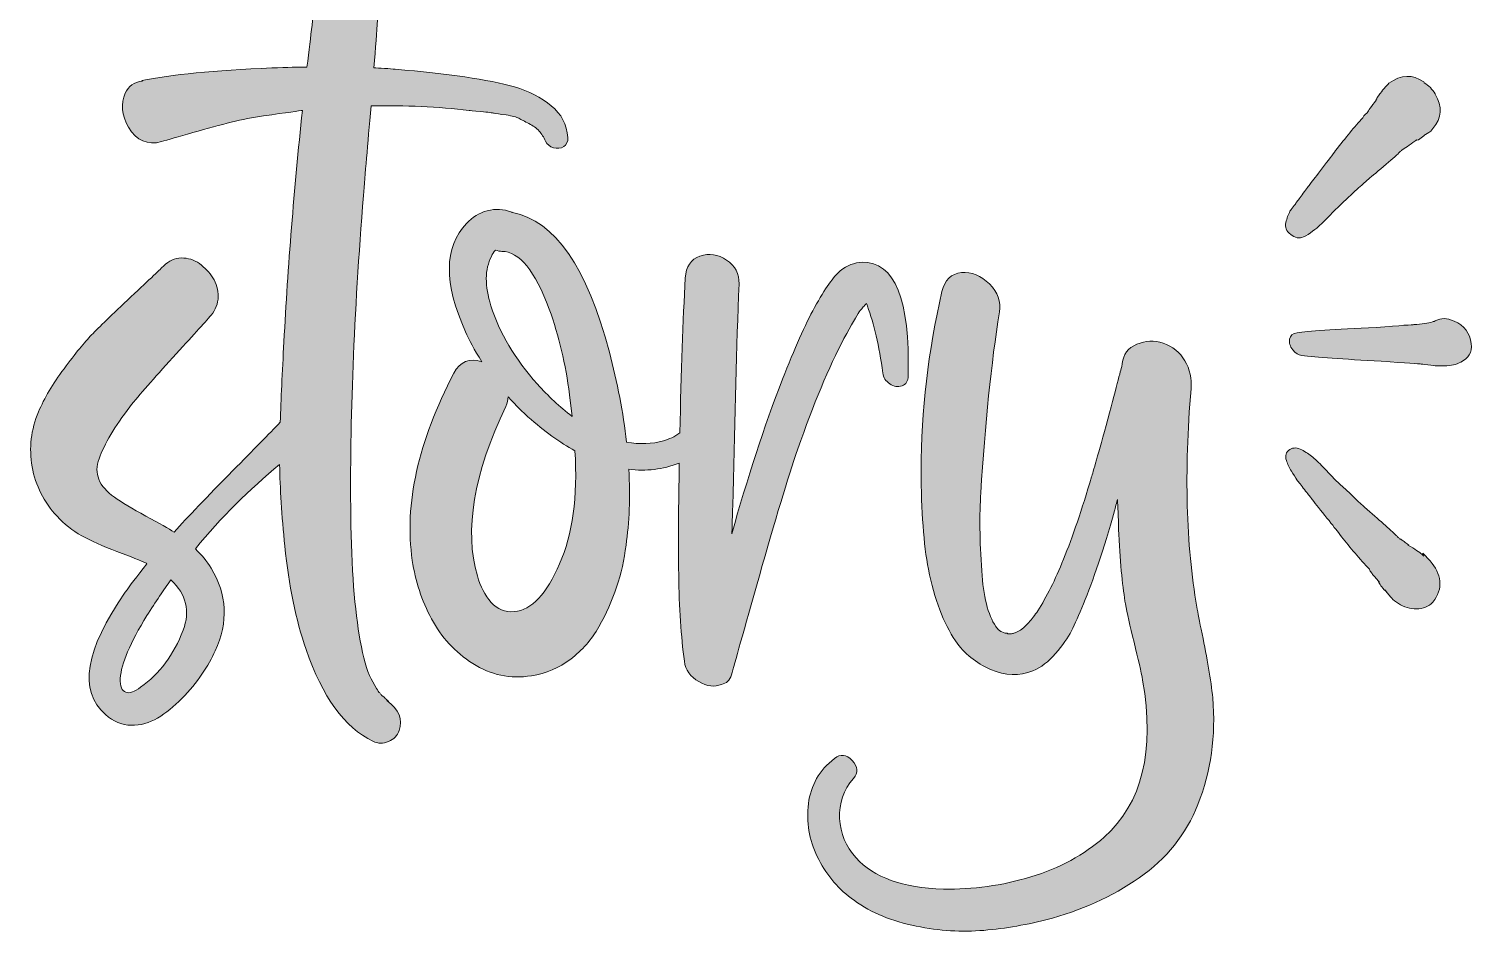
# Model space of a CAD drawing. Header units: inches. Extents: x 64 to 1016, y -974 to -102.
# Drawn here: x 514 to 1016, y -974 to -660 of the extents above; entities that cross this region are included whole.
import ezdxf

# ---------------------------------------------------------------- set-up
doc = ezdxf.new("R2010")
doc.units = ezdxf.units.IN
doc.header["$MEASUREMENT"] = 0
doc.layers.add('Layer 1', color=7, linetype='Continuous')

# ---------------------------------------------------------------- blocks, each defined once
blk = doc.blocks.new('block 2')
at = {"layer": 'Layer 1', "true_color": 0x035293}
h = blk.add_hatch(color=154, dxfattribs=at)
h.dxf.hatch_style = 2
edge = h.paths.add_edge_path()
edge.add_spline(control_points=[(638.47, -893.81), (638.78, -894.02), (638.96, -894.13), (639.02, -894.13), (639.07, -894.13), (638.78, -893.86), (638.15, -893.34), (637.94, -893.13), (637.78, -892.97), (637.68, -892.87), (637.57, -892.76), (637.36, -892.58), (637.05, -892.32), (636.74, -892.06), (636.47, -891.79), (636.27, -891.53), (636.05, -891.27), (635.85, -891.03), (635.64, -890.83), (635.43, -890.61), (635.32, -890.46), (635.32, -890.35), (635.32, -890.25), (635.17, -889.99), (634.85, -889.57), (634.85, -889.57), (632.97, -886.27), (632.97, -886.27), (631.39, -883.23), (630.13, -878.83), (629.19, -873.06), (627.2, -862.38), (626.1, -847.86), (625.89, -829.53), (625.47, -796.83), (626.94, -759.68), (630.29, -718.08), (630.82, -711.17), (631.71, -700.79), (632.97, -686.96), (644.8, -686.75), (656.17, -687.28), (667.07, -688.53), (667.18, -688.53), (668.51, -688.67), (671.08, -688.93), (673.65, -689.19), (675.22, -689.37), (675.8, -689.48), (676.37, -689.58), (677.74, -689.79), (679.88, -690.11), (682.03, -690.42), (683.52, -690.81), (684.36, -691.28), (685.2, -691.76), (686.35, -692.36), (687.82, -693.09), (689.29, -693.83), (690.46, -694.69), (691.36, -695.69), (692.25, -696.68), (693.01, -697.86), (693.64, -699.22), (694.16, -700.38), (695.08, -701.14), (696.39, -701.5), (697.7, -701.87), (698.88, -701.74), (699.92, -701.11), (700.97, -700.48), (701.44, -699.43), (701.34, -697.96), (701.03, -693.46), (699.11, -689.77), (695.6, -686.88), (692.09, -684), (687.82, -681.83), (682.79, -680.36), (673.57, -677.74), (659.74, -675.7), (641.3, -674.23), (640.46, -674.13), (639.23, -674.02), (637.6, -673.92), (635.98, -673.81), (634.75, -673.76), (633.91, -673.76), (634.54, -666.63), (634.95, -661.08), (635.17, -657.1), (635.37, -653.95), (634.69, -651.05), (633.12, -648.37), (631.55, -645.7), (629.29, -643.84), (626.36, -642.79), (623.64, -641.85), (620.94, -641.96), (618.27, -643.11), (615.6, -644.26), (614.05, -646.31), (613.63, -649.24), (613, -653.95), (612.01, -662.02), (610.65, -673.45), (607.92, -673.45), (603.84, -673.55), (598.38, -673.76), (578.37, -674.6), (563.33, -676.06), (553.27, -678.16), (553.27, -678.16), (553.43, -678.32), (553.43, -678.32), (550.5, -678.63), (548.51, -680.05), (547.46, -682.56), (545.78, -686.23), (546.15, -690.16), (548.56, -694.35), (551.39, -699.06), (555.21, -700.74), (560.03, -699.38), (562.23, -698.75), (565.88, -697.7), (570.96, -696.24), (576.04, -694.77), (580.49, -693.56), (584.32, -692.62), (588.14, -691.68), (591.89, -690.95), (595.56, -690.42), (603.73, -689.27), (608.23, -688.64), (609.07, -688.53), (606.14, -715.99), (603.99, -742.82), (602.63, -769.01), (602.03, -779.8), (601.61, -789.1), (601.36, -796.97), (597.5, -800.97), (592.03, -806.57), (584.87, -813.81), (575.85, -822.92), (569.04, -830.05), (564.44, -835.18), (562.65, -834.03), (559.38, -832.17), (554.61, -829.6), (549.84, -827.04), (546.2, -824.86), (543.69, -823.08), (538.24, -819.21), (536.46, -814.75), (538.34, -809.72), (540.23, -804.48), (543.79, -798.46), (549.03, -791.64), (552.38, -787.45), (557.36, -781.74), (563.96, -774.51), (570.56, -767.28), (575.02, -762.36), (577.32, -759.74), (578.9, -757.85), (579.71, -755.7), (579.76, -753.29), (579.81, -750.88), (579.21, -748.71), (577.95, -746.77), (576.69, -744.83), (575.12, -743.18), (573.24, -741.82), (571.35, -740.46), (569.25, -739.8), (566.95, -739.85), (564.64, -739.91), (562.6, -740.82), (560.82, -742.6), (559.88, -743.55), (556.08, -747.14), (549.42, -753.37), (542.77, -759.61), (538.21, -764.01), (535.75, -766.57), (533.29, -769.14), (530.09, -773.07), (526.16, -778.36), (522.23, -783.66), (519.27, -788.66), (517.28, -793.37), (514.66, -799.56), (513.93, -805.92), (515.08, -812.47), (516.23, -819.02), (519.12, -824.76), (523.72, -829.68), (526.24, -832.41), (529.09, -834.66), (532.29, -836.44), (535.49, -838.22), (539.57, -840.06), (544.55, -841.94), (549.53, -843.83), (552.9, -845.19), (554.69, -846.03), (554.69, -846.03), (554.85, -846.03), (554.85, -846.03), (554.85, -846.03), (555, -846.19), (555, -846.19), (551.44, -850.69), (548.93, -853.99), (547.46, -856.09), (533.42, -876.21), (531.11, -890.41), (540.54, -898.68), (543.27, -901.09), (546.25, -902.32), (549.5, -902.38), (552.75, -902.43), (555.81, -901.59), (558.7, -899.86), (561.58, -898.13), (564.38, -895.88), (567.11, -893.1), (569.83, -890.33), (572.16, -887.5), (574.1, -884.62), (576.04, -881.74), (577.58, -879.04), (578.74, -876.52), (583.35, -866.46), (582.88, -856.87), (577.32, -847.76), (575.85, -845.35), (574.02, -843.1), (571.82, -841), (580.85, -830.04), (590.63, -820.28), (601.14, -811.71), (601.26, -819.86), (601.86, -829.32), (602.94, -840.14), (604.31, -853.71), (606.77, -865.68), (610.33, -876.05), (615.99, -892.5), (623.74, -903.14), (633.59, -907.96), (635.37, -908.8), (637.18, -908.82), (639.02, -908.04), (640.85, -907.25), (642.08, -905.97), (642.71, -904.19), (644.07, -900.41), (642.66, -896.96), (638.47, -893.81)], knot_values=[0, 0, 0, 0, 1, 1, 1, 2, 2, 2, 3, 3, 3, 4, 4, 4, 5, 5, 5, 6, 6, 6, 7, 7, 7, 8, 8, 8, 9, 9, 9, 10, 10, 10, 11, 11, 11, 12, 12, 12, 13, 13, 13, 14, 14, 14, 15, 15, 15, 16, 16, 16, 17, 17, 17, 18, 18, 18, 19, 19, 19, 20, 20, 20, 21, 21, 21, 22, 22, 22, 23, 23, 23, 24, 24, 24, 25, 25, 25, 26, 26, 26, 27, 27, 27, 28, 28, 28, 29, 29, 29, 30, 30, 30, 31, 31, 31, 32, 32, 32, 33, 33, 33, 34, 34, 34, 35, 35, 35, 36, 36, 36, 37, 37, 37, 38, 38, 38, 39, 39, 39, 40, 40, 40, 41, 41, 41, 42, 42, 42, 43, 43, 43, 44, 44, 44, 45, 45, 45, 46, 46, 46, 47, 47, 47, 48, 48, 48, 49, 49, 49, 50, 50, 50, 51, 51, 51, 52, 52, 52, 53, 53, 53, 54, 54, 54, 55, 55, 55, 56, 56, 56, 57, 57, 57, 58, 58, 58, 59, 59, 59, 60, 60, 60, 61, 61, 61, 62, 62, 62, 63, 63, 63, 64, 64, 64, 65, 65, 65, 66, 66, 66, 67, 67, 67, 68, 68, 68, 69, 69, 69, 70, 70, 70, 71, 71, 71, 72, 72, 72, 73, 73, 73, 74, 74, 74, 75, 75, 75, 76, 76, 76, 77, 77, 77, 78, 78, 78, 79, 79, 79, 80, 80, 80, 81, 81, 81, 82, 82, 82, 83, 83, 83, 84, 84, 84, 85, 85, 85, 86, 86, 86, 87, 87, 87, 87], degree=3, periodic=1)
edge = h.paths.add_edge_path()
edge.add_spline(control_points=[(567.58, -869.29), (564.33, -877.88), (559.4, -884.49), (552.8, -889.1), (550.71, -890.77), (548.98, -891.38), (547.62, -890.9), (546.25, -890.43), (545.62, -888.83), (545.73, -886.11), (546.04, -880.98), (549.13, -873.69), (555, -864.26), (558.04, -859.34), (560.82, -855.2), (563.33, -851.85), (568.68, -856.87), (570.09, -862.69), (567.58, -869.29)], knot_values=[0, 0, 0, 0, 1, 1, 1, 2, 2, 2, 3, 3, 3, 4, 4, 4, 5, 5, 5, 6, 6, 6, 6], degree=3, periodic=1)
h = blk.add_hatch(color=154, dxfattribs=at)
h.dxf.hatch_style = 2
edge = h.paths.add_edge_path()
edge.add_spline(control_points=[(952.75, -731.68), (954.27, -732.89), (955.76, -733.17), (957.23, -732.54), (958.28, -732.02), (959.33, -731.37), (960.37, -730.58), (961.42, -729.79), (962.31, -729.06), (963.04, -728.38), (963.78, -727.7), (964.69, -726.78), (965.8, -725.63), (966.9, -724.48), (967.71, -723.64), (968.23, -723.11), (973.79, -717.87), (977.4, -714.52), (979.08, -713.05), (979.81, -712.43), (981.49, -711.01), (984.11, -708.81), (986.72, -706.61), (988.72, -704.88), (990.08, -703.62), (990.18, -703.52), (990.29, -703.39), (990.4, -703.23), (990.5, -703.07), (990.63, -702.94), (990.79, -702.84), (990.95, -702.73), (991.08, -702.63), (991.18, -702.52), (991.28, -702.42), (991.6, -702.21), (992.12, -701.89), (992.12, -701.89), (991.81, -702.05), (991.81, -702.05), (992.33, -701.74), (993.07, -701.24), (994.01, -700.56), (994.95, -699.88), (995.58, -699.43), (995.9, -699.22), (996.21, -699.01), (996.42, -698.86), (996.53, -698.75), (996.53, -698.75), (996.68, -698.91), (996.68, -698.91), (996.68, -698.91), (997.15, -698.75), (997.15, -698.75), (997.15, -698.75), (999.04, -697.34), (999.04, -697.34), (999.35, -697.13), (999.56, -696.97), (999.67, -696.86), (999.67, -696.86), (1000.77, -696.24), (1000.77, -696.24), (1001.19, -696.03), (1001.66, -695.55), (1002.18, -694.82), (1005.33, -691.15), (1005.59, -687.17), (1002.97, -682.88), (1002.97, -682.88), (1002.97, -682.72), (1002.97, -682.72), (1002.03, -681.15), (1000.77, -679.89), (999.2, -678.95), (999.2, -678.95), (999.2, -678.79), (999.2, -678.79), (999.2, -678.79), (999.04, -678.63), (999.04, -678.63), (995.16, -675.91), (991.13, -676.06), (986.94, -679.1), (986.83, -679.21), (986.62, -679.42), (986.31, -679.73), (985.99, -680.05), (985.68, -680.39), (985.36, -680.75), (985.05, -681.12), (984.84, -681.36), (984.74, -681.46), (984.63, -681.57), (984.58, -681.67), (984.58, -681.78), (983.42, -683.24), (982.8, -684.08), (982.69, -684.29), (982.8, -684.29), (982.75, -684.5), (982.54, -684.92), (980.75, -687.22), (979.71, -688.69), (979.39, -689.32), (979.39, -689.32), (979.23, -689.48), (979.23, -689.48), (979.02, -689.58), (978.76, -689.82), (978.45, -690.18), (978.13, -690.55), (977.92, -690.84), (977.82, -691.05), (974.99, -694.19), (971.85, -698.02), (968.39, -702.52), (967.34, -703.89), (965.82, -705.88), (963.83, -708.5), (961.84, -711.12), (960.43, -712.95), (959.59, -714), (959.06, -714.73), (958.25, -715.83), (957.15, -717.3), (956.05, -718.77), (955.24, -719.87), (954.71, -720.6), (954.5, -720.91), (954.14, -721.41), (953.61, -722.09), (953.09, -722.77), (952.72, -723.27), (952.51, -723.59), (951.89, -724.74), (951.42, -726.05), (951.1, -727.51), (950.68, -729.09), (951.23, -730.48), (952.75, -731.68)], knot_values=[0, 0, 0, 0, 1, 1, 1, 2, 2, 2, 3, 3, 3, 4, 4, 4, 5, 5, 5, 6, 6, 6, 7, 7, 7, 8, 8, 8, 9, 9, 9, 10, 10, 10, 11, 11, 11, 12, 12, 12, 13, 13, 13, 14, 14, 14, 15, 15, 15, 16, 16, 16, 17, 17, 17, 18, 18, 18, 19, 19, 19, 20, 20, 20, 21, 21, 21, 22, 22, 22, 23, 23, 23, 24, 24, 24, 25, 25, 25, 26, 26, 26, 27, 27, 27, 28, 28, 28, 29, 29, 29, 30, 30, 30, 31, 31, 31, 32, 32, 32, 33, 33, 33, 34, 34, 34, 35, 35, 35, 36, 36, 36, 37, 37, 37, 38, 38, 38, 39, 39, 39, 40, 40, 40, 41, 41, 41, 42, 42, 42, 43, 43, 43, 44, 44, 44, 45, 45, 45, 46, 46, 46, 47, 47, 47, 47], degree=3, periodic=1)
h = blk.add_hatch(color=154, dxfattribs=at)
h.dxf.hatch_style = 2
h.paths.add_polyline_path([(982.69, -684.45), (982.69, -684.29), (982.54, -684.76)])
h = blk.add_hatch(color=154, dxfattribs=at)
h.dxf.hatch_style = 2
edge = h.paths.add_edge_path()
edge.add_spline(control_points=[(802.72, -758.64), (802.83, -758.43), (803.04, -758.14), (803.35, -757.77), (803.67, -757.41), (804, -757.01), (804.37, -756.59), (804.74, -756.18), (805.02, -755.86), (805.24, -755.65), (805.44, -756.07), (805.55, -756.38), (805.55, -756.59), (807.86, -762.67), (809.64, -770.42), (810.9, -779.86), (811.1, -781.43), (811.92, -782.68), (813.33, -783.63), (814.75, -784.57), (816.16, -784.81), (817.58, -784.34), (818.99, -783.86), (819.7, -782.68), (819.7, -780.8), (820.43, -754.29), (815.09, -741.14), (803.67, -741.35), (801.05, -741.45), (798.53, -742.45), (796.12, -744.33), (793.82, -746.22), (790.83, -750.46), (787.16, -757.07), (783.91, -763.04), (780.19, -771.37), (776, -782.06), (769.61, -798.61), (763.74, -816.53), (758.4, -835.81), (758.61, -829.53), (758.76, -824.86), (758.87, -821.82), (759.39, -795), (760.07, -770.69), (760.91, -748.89), (761.02, -745.33), (759.58, -742.55), (756.59, -740.56), (753.6, -738.57), (750.51, -738.12), (747.32, -739.22), (744.12, -740.32), (742.42, -742.87), (742.21, -746.85), (741.39, -761.29), (740.77, -779.28), (740.33, -800.71), (738.42, -802.01), (736.53, -802.93), (734.66, -803.43), (730.68, -804.59), (726.38, -804.74), (721.77, -803.9), (720.62, -793.64), (718.63, -783.21), (715.8, -772.63), (708.05, -743.08), (696.83, -726.89), (682.16, -724.06), (682.16, -724.06), (682.01, -724.06), (682.01, -724.06), (682.01, -724.06), (681.85, -723.9), (681.85, -723.9), (679.02, -722.85), (676.19, -722.7), (673.36, -723.43), (670.53, -724.16), (668.12, -725.63), (666.13, -727.83), (658.27, -736.11), (658.17, -748.68), (665.82, -765.55), (666.97, -768.28), (668.85, -771.74), (671.48, -775.93), (667.07, -774.57), (663.83, -775.87), (661.73, -779.86), (649.26, -803.75), (644.44, -825.49), (647.27, -845.09), (648.32, -852.21), (650.55, -858.97), (653.95, -865.36), (657.35, -871.76), (662.15, -876.94), (668.33, -880.92), (674.51, -884.91), (681.32, -886.32), (688.76, -885.17), (693.8, -884.33), (698.32, -882.39), (702.36, -879.35), (706.39, -876.31), (709.67, -872.57), (712.18, -868.11), (714.7, -863.66), (716.74, -859.08), (718.32, -854.36), (719.89, -849.64), (720.99, -844.77), (721.61, -839.74), (722.77, -831.88), (723.08, -823.08), (722.56, -813.34), (728.49, -814.14), (734.35, -813.41), (740.14, -811.17), (740.09, -814), (740.05, -816.84), (740.01, -819.78), (739.8, -828.37), (739.77, -838.43), (739.93, -849.96), (740.09, -861.49), (740.74, -871.55), (741.89, -880.14), (742.31, -883.18), (743.99, -885.53), (746.92, -887.21), (749.86, -888.89), (752.47, -889.2), (754.78, -888.15), (756.56, -887.84), (757.71, -886.74), (758.24, -884.85), (759.29, -881.19), (762.54, -869.71), (767.98, -850.43), (773.43, -831.15), (777.89, -816.43), (781.35, -806.26), (786.79, -790.65), (792.14, -777.87), (797.38, -767.91), (800.1, -762.99), (801.88, -759.89), (802.72, -758.64)], knot_values=[0, 0, 0, 0, 1, 1, 1, 2, 2, 2, 3, 3, 3, 4, 4, 4, 5, 5, 5, 6, 6, 6, 7, 7, 7, 8, 8, 8, 9, 9, 9, 10, 10, 10, 11, 11, 11, 12, 12, 12, 13, 13, 13, 14, 14, 14, 15, 15, 15, 16, 16, 16, 17, 17, 17, 18, 18, 18, 19, 19, 19, 20, 20, 20, 21, 21, 21, 22, 22, 22, 23, 23, 23, 24, 24, 24, 25, 25, 25, 26, 26, 26, 27, 27, 27, 28, 28, 28, 29, 29, 29, 30, 30, 30, 31, 31, 31, 32, 32, 32, 33, 33, 33, 34, 34, 34, 35, 35, 35, 36, 36, 36, 37, 37, 37, 38, 38, 38, 39, 39, 39, 40, 40, 40, 41, 41, 41, 42, 42, 42, 43, 43, 43, 44, 44, 44, 45, 45, 45, 46, 46, 46, 47, 47, 47, 48, 48, 48, 49, 49, 49, 50, 50, 50, 50], degree=3, periodic=1)
edge = h.paths.add_edge_path()
edge.add_spline(control_points=[(674.78, -739.3), (675.09, -738.47), (675.56, -737.73), (676.19, -737.1), (677.03, -737.42), (677.76, -737.57), (678.39, -737.57), (684.47, -737.57), (689.97, -744.28), (694.9, -757.69), (698.25, -766.92), (700.61, -776.82), (701.97, -787.4), (701.97, -787.4), (702.91, -794.95), (702.91, -794.95), (698.51, -791.59), (694.48, -787.87), (690.81, -783.79), (682.95, -774.98), (677.55, -765.87), (674.62, -756.44), (672.42, -749.52), (672.47, -743.81), (674.78, -739.3)], knot_values=[0, 0, 0, 0, 1, 1, 1, 2, 2, 2, 3, 3, 3, 4, 4, 4, 5, 5, 5, 6, 6, 6, 7, 7, 7, 8, 8, 8, 8], degree=3, periodic=1)
edge = h.paths.add_edge_path()
edge.add_spline(control_points=[(698.51, -846.19), (694, -856.77), (688.76, -862.32), (682.79, -862.85), (679.54, -863.16), (676.84, -862.09), (674.7, -859.63), (672.55, -857.16), (670.95, -854.1), (669.9, -850.43), (665.29, -834.61), (668.59, -814.96), (679.81, -791.49), (680.33, -790.23), (680.59, -789.13), (680.59, -788.19), (683.52, -791.33), (685.83, -793.64), (687.51, -795.1), (693.17, -800.13), (698.61, -804.06), (703.85, -806.89), (704.8, -822.92), (703.01, -836.02), (698.51, -846.19)], knot_values=[0, 0, 0, 0, 1, 1, 1, 2, 2, 2, 3, 3, 3, 4, 4, 4, 5, 5, 5, 6, 6, 6, 7, 7, 7, 8, 8, 8, 8], degree=3, periodic=1)
h = blk.add_hatch(color=154, dxfattribs=at)
h.dxf.hatch_style = 2
edge = h.paths.add_edge_path()
edge.add_spline(control_points=[(924.22, -882.57), (923.59, -878.86), (922.83, -874.85), (921.94, -870.55), (921.05, -866.25), (920.45, -863.16), (920.14, -861.28), (916.36, -839.58), (915.68, -814.28), (918.09, -785.36), (918.41, -781.8), (917.7, -778.55), (915.97, -775.61), (914.24, -772.68), (911.7, -770.64), (908.35, -769.48), (905.31, -768.44), (902.27, -768.57), (899.23, -769.87), (896.19, -771.19), (894.52, -773.41), (894.2, -776.56), (894.2, -776.66), (894.17, -776.82), (894.12, -777.03), (894.07, -777.24), (894.04, -777.4), (894.04, -777.5), (893.94, -777.81), (892.32, -783.94), (889.17, -795.89), (885.82, -808.05), (883.93, -814.75), (883.51, -816.01), (880.16, -827.32), (876.91, -836.86), (873.77, -844.61), (870.83, -851.85), (867.85, -857.82), (864.81, -862.53), (863.76, -864.1), (862.71, -865.47), (861.67, -866.62), (861.67, -866.62), (859.94, -868.35), (859.94, -868.35), (859.94, -868.35), (859.31, -868.98), (859.31, -868.98), (859.31, -868.98), (858.83, -869.29), (858.83, -869.29), (858.83, -869.29), (856.95, -870.23), (856.95, -870.23), (856.95, -870.23), (856.79, -870.23), (856.79, -870.23), (856.79, -870.23), (856.48, -870.39), (856.48, -870.39), (856.27, -870.5), (855.85, -870.55), (855.22, -870.55), (855.22, -870.55), (854.43, -870.55), (854.43, -870.55), (854.33, -870.55), (854.28, -870.52), (854.28, -870.47), (854.28, -870.42), (854.22, -870.39), (854.12, -870.39), (854.01, -870.39), (853.81, -870.37), (853.49, -870.31), (853.18, -870.26), (852.97, -870.18), (852.86, -870.08), (852.44, -869.87), (852.13, -869.76), (851.92, -869.76), (851.92, -869.76), (851.45, -869.45), (851.45, -869.45), (850.92, -869.03), (850.5, -868.56), (850.19, -868.03), (847.46, -863.95), (845.84, -857.5), (845.32, -848.7), (844.58, -838.12), (844.48, -829.05), (845, -821.51), (846.47, -797.51), (848.62, -776.56), (851.45, -758.64), (852.08, -755.08), (850.92, -751.83), (847.99, -748.89), (845.06, -745.96), (841.8, -744.65), (838.25, -744.96), (834.68, -745.28), (832.43, -747.48), (831.49, -751.56), (826.67, -772.31), (824.26, -793.01), (824.26, -813.65), (824.26, -828.01), (825.1, -839.48), (826.77, -848.07), (828.87, -858.55), (832.01, -866.88), (836.2, -873.06), (839.24, -877.46), (843.3, -880.77), (848.38, -882.97), (853.47, -885.17), (858.36, -885.32), (863.08, -883.44), (865.91, -882.29), (868.55, -880.27), (871.02, -877.39), (873.48, -874.51), (875.31, -871.89), (876.52, -869.53), (877.72, -867.17), (879.11, -864.05), (880.68, -860.18), (884.04, -852.11), (887.65, -841.31), (891.53, -827.8), (891.63, -827.38), (891.79, -826.72), (892, -825.83), (892.21, -824.94), (892.37, -824.29), (892.47, -823.87), (892.58, -825.23), (892.68, -827.25), (892.79, -829.92), (892.89, -832.59), (892.94, -834.61), (892.94, -835.97), (893.57, -846.87), (894.36, -854.94), (895.3, -860.18), (895.82, -863.22), (896.82, -867.67), (898.29, -873.53), (899.75, -879.41), (900.75, -883.81), (901.27, -886.74), (905.57, -911.36), (901.12, -929.54), (887.91, -941.28), (880.89, -947.46), (872.38, -952.07), (862.37, -955.11), (852.37, -958.15), (842.22, -959.56), (831.96, -959.36), (817.81, -958.94), (807.7, -955.32), (801.62, -948.51), (798.06, -944.53), (796.15, -939.94), (795.88, -934.76), (795.62, -929.57), (797.22, -924.93), (800.68, -920.85), (802.46, -918.85), (802.33, -916.78), (800.29, -914.64), (798.24, -912.49), (796.17, -912.25), (794.08, -913.93), (788.84, -918.02), (785.83, -923.26), (785.04, -929.65), (784.25, -936.04), (785.28, -942.17), (788.1, -948.04), (790.93, -953.91), (794.86, -958.73), (799.89, -962.5), (805.76, -967), (812.78, -970.15), (820.95, -971.93), (829.13, -973.71), (837.01, -974.34), (844.61, -973.82), (852.21, -973.29), (859.88, -972.03), (867.64, -970.04), (879.79, -966.9), (890.61, -962.03), (900.1, -955.43), (909.58, -948.82), (916.36, -940.34), (920.45, -929.96), (925.06, -918.44), (926.79, -906.07), (925.64, -892.87), (925.32, -889.73), (924.85, -886.29), (924.22, -882.57)], knot_values=[0, 0, 0, 0, 1, 1, 1, 2, 2, 2, 3, 3, 3, 4, 4, 4, 5, 5, 5, 6, 6, 6, 7, 7, 7, 8, 8, 8, 9, 9, 9, 10, 10, 10, 11, 11, 11, 12, 12, 12, 13, 13, 13, 14, 14, 14, 15, 15, 15, 16, 16, 16, 17, 17, 17, 18, 18, 18, 19, 19, 19, 20, 20, 20, 21, 21, 21, 22, 22, 22, 23, 23, 23, 24, 24, 24, 25, 25, 25, 26, 26, 26, 27, 27, 27, 28, 28, 28, 29, 29, 29, 30, 30, 30, 31, 31, 31, 32, 32, 32, 33, 33, 33, 34, 34, 34, 35, 35, 35, 36, 36, 36, 37, 37, 37, 38, 38, 38, 39, 39, 39, 40, 40, 40, 41, 41, 41, 42, 42, 42, 43, 43, 43, 44, 44, 44, 45, 45, 45, 46, 46, 46, 47, 47, 47, 48, 48, 48, 49, 49, 49, 50, 50, 50, 51, 51, 51, 52, 52, 52, 53, 53, 53, 54, 54, 54, 55, 55, 55, 56, 56, 56, 57, 57, 57, 58, 58, 58, 59, 59, 59, 60, 60, 60, 61, 61, 61, 62, 62, 62, 63, 63, 63, 64, 64, 64, 65, 65, 65, 66, 66, 66, 67, 67, 67, 68, 68, 68, 69, 69, 69, 69], degree=3, periodic=1)
h = blk.add_hatch(color=154, dxfattribs=at)
h.dxf.hatch_style = 2
edge = h.paths.add_edge_path()
edge.add_spline(control_points=[(1009.57, -761.78), (1007.06, -760.73), (1004.96, -760.68), (1003.28, -761.62), (1002.86, -761.83), (1002.44, -761.99), (1002.03, -762.09), (1000.56, -762.51), (998.41, -762.83), (995.58, -763.04), (995.37, -763.04), (991.02, -763.35), (982.54, -763.98), (967.76, -764.72), (958.59, -765.34), (955.03, -765.87), (953.46, -766.08), (952.57, -766.81), (952.36, -768.07), (952.15, -769.32), (952.51, -770.56), (953.46, -771.76), (954.4, -772.97), (955.45, -773.62), (956.6, -773.73), (961.52, -774.35), (970.75, -775.04), (984.26, -775.77), (993.07, -776.4), (997.57, -776.71), (997.78, -776.71), (998.1, -776.71), (998.99, -776.82), (1000.45, -777.03), (1001.92, -777.24), (1002.97, -777.34), (1003.6, -777.34), (1004.23, -777.34), (1005.12, -777.34), (1006.27, -777.34), (1007.42, -777.34), (1008.44, -777.24), (1009.33, -777.03), (1010.22, -776.82), (1011.09, -776.5), (1011.93, -776.08), (1014.65, -774.83), (1015.86, -772.68), (1015.54, -769.64), (1015.12, -765.97), (1013.13, -763.35), (1009.57, -761.78)], knot_values=[0, 0, 0, 0, 1, 1, 1, 2, 2, 2, 3, 3, 3, 4, 4, 4, 5, 5, 5, 6, 6, 6, 7, 7, 7, 8, 8, 8, 9, 9, 9, 10, 10, 10, 11, 11, 11, 12, 12, 12, 13, 13, 13, 14, 14, 14, 15, 15, 15, 16, 16, 16, 17, 17, 17, 17], degree=3, periodic=1)
h = blk.add_hatch(color=154, dxfattribs=at)
h.dxf.hatch_style = 2
edge = h.paths.add_edge_path()
edge.add_spline(control_points=[(998.73, -842.57), (998.73, -842.57), (998.88, -843.2), (998.88, -843.2), (998.97, -843.37), (999.02, -843.46), (999.07, -843.55), (998.94, -843.41), (998.72, -843.2), (998.41, -842.88), (997.57, -842.15), (995.95, -841.11), (993.54, -839.74), (993.54, -839.74), (993.85, -839.74), (993.85, -839.74), (993.85, -839.74), (993.22, -839.27), (993.22, -839.27), (992.8, -838.96), (992.36, -838.62), (991.89, -838.25), (991.42, -837.88), (991.13, -837.7), (991.02, -837.7), (991.02, -837.7), (990.87, -837.7), (990.87, -837.7), (990.87, -837.7), (990.71, -837.54), (990.71, -837.54), (990.6, -837.44), (990.47, -837.33), (990.32, -837.23), (990.16, -837.12), (990.03, -836.99), (989.92, -836.83), (989.82, -836.68), (989.71, -836.55), (989.61, -836.44), (987.2, -834.24), (983.48, -830.94), (978.45, -826.54), (977.29, -825.49), (973.79, -822.19), (967.92, -816.64), (967.39, -816.11), (966.32, -814.99), (964.69, -813.26), (963.07, -811.53), (961.65, -810.17), (960.45, -809.17), (959.25, -808.18), (957.96, -807.31), (956.6, -806.58), (955.13, -805.74), (953.74, -805.71), (952.44, -806.5), (951.13, -807.28), (950.73, -808.57), (951.26, -810.35), (951.67, -811.5), (952.25, -812.71), (952.99, -813.96), (953.72, -815.22), (954.37, -816.24), (954.95, -817.03), (955.52, -817.82), (956.39, -818.94), (957.54, -820.41), (958.7, -821.88), (959.48, -822.87), (959.9, -823.39), (960.95, -824.76), (962.52, -826.75), (964.62, -829.37), (966.71, -831.99), (968.28, -833.98), (969.33, -835.34), (972.27, -839.22), (975.46, -843.04), (978.92, -846.81), (978.92, -846.81), (980.02, -847.92), (980.02, -847.92), (980.02, -847.92), (980.18, -848.07), (980.18, -848.07), (980.18, -848.07), (980.18, -848.23), (980.18, -848.23), (980.28, -848.54), (980.49, -848.91), (980.81, -849.33), (981.12, -849.75), (981.41, -850.12), (981.67, -850.43), (981.93, -850.74), (982.25, -851.09), (982.62, -851.45), (982.98, -851.82), (983.27, -852.16), (983.48, -852.47), (983.48, -852.47), (983.48, -852.63), (983.48, -852.63), (983.48, -852.63), (983.32, -852.47), (983.32, -852.47), (983.53, -853.21), (984.37, -854.31), (985.84, -855.77), (985.84, -855.77), (986.23, -856.16), (986.23, -856.16), (986.39, -856.38), (986.57, -856.61), (986.78, -856.87), (987.2, -857.4), (987.56, -857.82), (987.88, -858.13), (988.4, -858.76), (989.19, -859.39), (990.24, -860.02), (992.12, -861.28), (994.22, -861.9), (996.53, -861.9), (998.83, -861.9), (1000.71, -861.12), (1002.18, -859.55), (1004.07, -857.24), (1004.88, -854.83), (1004.62, -852.32), (1004.36, -849.8), (1003.23, -847.44), (1001.24, -845.24), (1001.24, -845.24), (998.73, -842.57), (998.73, -842.57)], knot_values=[0, 0, 0, 0, 1, 1, 1, 2, 2, 2, 3, 3, 3, 4, 4, 4, 5, 5, 5, 6, 6, 6, 7, 7, 7, 8, 8, 8, 9, 9, 9, 10, 10, 10, 11, 11, 11, 12, 12, 12, 13, 13, 13, 14, 14, 14, 15, 15, 15, 16, 16, 16, 17, 17, 17, 18, 18, 18, 19, 19, 19, 20, 20, 20, 21, 21, 21, 22, 22, 22, 23, 23, 23, 24, 24, 24, 25, 25, 25, 26, 26, 26, 27, 27, 27, 28, 28, 28, 29, 29, 29, 30, 30, 30, 31, 31, 31, 32, 32, 32, 33, 33, 33, 34, 34, 34, 35, 35, 35, 36, 36, 36, 37, 37, 37, 38, 38, 38, 39, 39, 39, 40, 40, 40, 41, 41, 41, 42, 42, 42, 43, 43, 43, 44, 44, 44, 45, 45, 45, 46, 46, 46, 46], degree=3, periodic=1)
edge = h.paths.add_edge_path()
edge.add_spline(control_points=[(985.52, -855.3), (985.52, -855.3), (985.68, -855.46), (985.68, -855.46), (985.68, -855.46), (985.84, -855.62), (985.84, -855.62), (985.92, -855.74), (986.03, -855.9), (986.15, -856.05), (986.15, -856.05), (985.52, -855.3), (985.52, -855.3)], knot_values=[0, 0, 0, 0, 1, 1, 1, 2, 2, 2, 3, 3, 3, 4, 4, 4, 4], degree=3, periodic=1)
at = {"layer": 'Layer 1', "lineweight": 0}
blk.add_lwpolyline([(982.69, -684.45), (982.69, -684.29), (982.54, -684.76), (982.69, -684.45)], dxfattribs=at)
for points, knots in [([(638.47, -893.81), (638.78, -894.02), (638.96, -894.13), (639.02, -894.13), (639.07, -894.13), (638.78, -893.86), (638.15, -893.34), (637.94, -893.13), (637.78, -892.97), (637.68, -892.87), (637.57, -892.76), (637.36, -892.58), (637.05, -892.32), (636.74, -892.06), (636.47, -891.79), (636.27, -891.53), (636.05, -891.27), (635.85, -891.03), (635.64, -890.83), (635.43, -890.61), (635.32, -890.46), (635.32, -890.35), (635.32, -890.25), (635.17, -889.99), (634.85, -889.57), (634.85, -889.57), (632.97, -886.27), (632.97, -886.27), (631.39, -883.23), (630.13, -878.83), (629.19, -873.06), (627.2, -862.38), (626.1, -847.86), (625.89, -829.53), (625.47, -796.83), (626.94, -759.68), (630.29, -718.08), (630.82, -711.17), (631.71, -700.79), (632.97, -686.96), (644.8, -686.75), (656.17, -687.28), (667.07, -688.53), (667.18, -688.53), (668.51, -688.67), (671.08, -688.93), (673.65, -689.19), (675.22, -689.37), (675.8, -689.48), (676.37, -689.58), (677.74, -689.79), (679.88, -690.11), (682.03, -690.42), (683.52, -690.81), (684.36, -691.28), (685.2, -691.76), (686.35, -692.36), (687.82, -693.09), (689.29, -693.83), (690.46, -694.69), (691.36, -695.69), (692.25, -696.68), (693.01, -697.86), (693.64, -699.22), (694.16, -700.38), (695.08, -701.14), (696.39, -701.5), (697.7, -701.87), (698.88, -701.74), (699.92, -701.11), (700.97, -700.48), (701.44, -699.43), (701.34, -697.96), (701.03, -693.46), (699.11, -689.77), (695.6, -686.88), (692.09, -684), (687.82, -681.83), (682.79, -680.36), (673.57, -677.74), (659.74, -675.7), (641.3, -674.23), (640.46, -674.13), (639.23, -674.02), (637.6, -673.92), (635.98, -673.81), (634.75, -673.76), (633.91, -673.76), (634.54, -666.63), (634.95, -661.08), (635.17, -657.1), (635.37, -653.95), (634.69, -651.05), (633.12, -648.37), (631.55, -645.7), (629.29, -643.84), (626.36, -642.79), (623.64, -641.85), (620.94, -641.96), (618.27, -643.11), (615.6, -644.26), (614.05, -646.31), (613.63, -649.24), (613, -653.95), (612.01, -662.02), (610.65, -673.45), (607.92, -673.45), (603.84, -673.55), (598.38, -673.76), (578.37, -674.6), (563.33, -676.06), (553.27, -678.16), (553.27, -678.16), (553.43, -678.32), (553.43, -678.32), (550.5, -678.63), (548.51, -680.05), (547.46, -682.56), (545.78, -686.23), (546.15, -690.16), (548.56, -694.35), (551.39, -699.06), (555.21, -700.74), (560.03, -699.38), (562.23, -698.75), (565.88, -697.7), (570.96, -696.24), (576.04, -694.77), (580.49, -693.56), (584.32, -692.62), (588.14, -691.68), (591.89, -690.95), (595.56, -690.42), (603.73, -689.27), (608.23, -688.64), (609.07, -688.53), (606.14, -715.99), (603.99, -742.82), (602.63, -769.01), (602.03, -779.8), (601.61, -789.1), (601.36, -796.97), (597.5, -800.97), (592.03, -806.57), (584.87, -813.81), (575.85, -822.92), (569.04, -830.05), (564.44, -835.18), (562.65, -834.03), (559.38, -832.17), (554.61, -829.6), (549.84, -827.04), (546.2, -824.86), (543.69, -823.08), (538.24, -819.21), (536.46, -814.75), (538.34, -809.72), (540.23, -804.48), (543.79, -798.46), (549.03, -791.64), (552.38, -787.45), (557.36, -781.74), (563.96, -774.51), (570.56, -767.28), (575.02, -762.36), (577.32, -759.74), (578.9, -757.85), (579.71, -755.7), (579.76, -753.29), (579.81, -750.88), (579.21, -748.71), (577.95, -746.77), (576.69, -744.83), (575.12, -743.18), (573.24, -741.82), (571.35, -740.46), (569.25, -739.8), (566.95, -739.85), (564.64, -739.91), (562.6, -740.82), (560.82, -742.6), (559.88, -743.55), (556.08, -747.14), (549.42, -753.37), (542.77, -759.61), (538.21, -764.01), (535.75, -766.57), (533.29, -769.14), (530.09, -773.07), (526.16, -778.36), (522.23, -783.66), (519.27, -788.66), (517.28, -793.37), (514.66, -799.56), (513.93, -805.92), (515.08, -812.47), (516.23, -819.02), (519.12, -824.76), (523.72, -829.68), (526.24, -832.41), (529.09, -834.66), (532.29, -836.44), (535.49, -838.22), (539.57, -840.06), (544.55, -841.94), (549.53, -843.83), (552.9, -845.19), (554.69, -846.03), (554.69, -846.03), (554.85, -846.03), (554.85, -846.03), (554.85, -846.03), (555, -846.19), (555, -846.19), (551.44, -850.69), (548.93, -853.99), (547.46, -856.09), (533.42, -876.21), (531.11, -890.41), (540.54, -898.68), (543.27, -901.09), (546.25, -902.32), (549.5, -902.38), (552.75, -902.43), (555.81, -901.59), (558.7, -899.86), (561.58, -898.13), (564.38, -895.88), (567.11, -893.1), (569.83, -890.33), (572.16, -887.5), (574.1, -884.62), (576.04, -881.74), (577.58, -879.04), (578.74, -876.52), (583.35, -866.46), (582.88, -856.87), (577.32, -847.76), (575.85, -845.35), (574.02, -843.1), (571.82, -841), (580.85, -830.04), (590.63, -820.28), (601.14, -811.71), (601.26, -819.86), (601.86, -829.32), (602.94, -840.14), (604.31, -853.71), (606.77, -865.68), (610.33, -876.05), (615.99, -892.5), (623.74, -903.14), (633.59, -907.96), (635.37, -908.8), (637.18, -908.82), (639.02, -908.04), (640.85, -907.25), (642.08, -905.97), (642.71, -904.19), (644.07, -900.41), (642.66, -896.96), (638.47, -893.81)], [0, 0, 0, 0, 1, 1, 1, 2, 2, 2, 3, 3, 3, 4, 4, 4, 5, 5, 5, 6, 6, 6, 7, 7, 7, 8, 8, 8, 9, 9, 9, 10, 10, 10, 11, 11, 11, 12, 12, 12, 13, 13, 13, 14, 14, 14, 15, 15, 15, 16, 16, 16, 17, 17, 17, 18, 18, 18, 19, 19, 19, 20, 20, 20, 21, 21, 21, 22, 22, 22, 23, 23, 23, 24, 24, 24, 25, 25, 25, 26, 26, 26, 27, 27, 27, 28, 28, 28, 29, 29, 29, 30, 30, 30, 31, 31, 31, 32, 32, 32, 33, 33, 33, 34, 34, 34, 35, 35, 35, 36, 36, 36, 37, 37, 37, 38, 38, 38, 39, 39, 39, 40, 40, 40, 41, 41, 41, 42, 42, 42, 43, 43, 43, 44, 44, 44, 45, 45, 45, 46, 46, 46, 47, 47, 47, 48, 48, 48, 49, 49, 49, 50, 50, 50, 51, 51, 51, 52, 52, 52, 53, 53, 53, 54, 54, 54, 55, 55, 55, 56, 56, 56, 57, 57, 57, 58, 58, 58, 59, 59, 59, 60, 60, 60, 61, 61, 61, 62, 62, 62, 63, 63, 63, 64, 64, 64, 65, 65, 65, 66, 66, 66, 67, 67, 67, 68, 68, 68, 69, 69, 69, 70, 70, 70, 71, 71, 71, 72, 72, 72, 73, 73, 73, 74, 74, 74, 75, 75, 75, 76, 76, 76, 77, 77, 77, 78, 78, 78, 79, 79, 79, 80, 80, 80, 81, 81, 81, 82, 82, 82, 83, 83, 83, 84, 84, 84, 85, 85, 85, 86, 86, 86, 87, 87, 87, 87]), ([(952.75, -731.68), (954.27, -732.89), (955.76, -733.17), (957.23, -732.54), (958.28, -732.02), (959.33, -731.37), (960.37, -730.58), (961.42, -729.79), (962.31, -729.06), (963.04, -728.38), (963.78, -727.7), (964.69, -726.78), (965.8, -725.63), (966.9, -724.48), (967.71, -723.64), (968.23, -723.11), (973.79, -717.87), (977.4, -714.52), (979.08, -713.05), (979.81, -712.43), (981.49, -711.01), (984.11, -708.81), (986.72, -706.61), (988.72, -704.88), (990.08, -703.62), (990.18, -703.52), (990.29, -703.39), (990.4, -703.23), (990.5, -703.07), (990.63, -702.94), (990.79, -702.84), (990.95, -702.73), (991.08, -702.63), (991.18, -702.52), (991.28, -702.42), (991.6, -702.21), (992.12, -701.89), (992.12, -701.89), (991.81, -702.05), (991.81, -702.05), (992.33, -701.74), (993.07, -701.24), (994.01, -700.56), (994.95, -699.88), (995.58, -699.43), (995.9, -699.22), (996.21, -699.01), (996.42, -698.86), (996.53, -698.75), (996.53, -698.75), (996.68, -698.91), (996.68, -698.91), (996.68, -698.91), (997.15, -698.75), (997.15, -698.75), (997.15, -698.75), (999.04, -697.34), (999.04, -697.34), (999.35, -697.13), (999.56, -696.97), (999.67, -696.86), (999.67, -696.86), (1000.77, -696.24), (1000.77, -696.24), (1001.19, -696.03), (1001.66, -695.55), (1002.18, -694.82), (1005.33, -691.15), (1005.59, -687.17), (1002.97, -682.88), (1002.97, -682.88), (1002.97, -682.72), (1002.97, -682.72), (1002.03, -681.15), (1000.77, -679.89), (999.2, -678.95), (999.2, -678.95), (999.2, -678.79), (999.2, -678.79), (999.2, -678.79), (999.04, -678.63), (999.04, -678.63), (995.16, -675.91), (991.13, -676.06), (986.94, -679.1), (986.83, -679.21), (986.62, -679.42), (986.31, -679.73), (985.99, -680.05), (985.68, -680.39), (985.36, -680.75), (985.05, -681.12), (984.84, -681.36), (984.74, -681.46), (984.63, -681.57), (984.58, -681.67), (984.58, -681.78), (983.42, -683.24), (982.8, -684.08), (982.69, -684.29), (982.8, -684.29), (982.75, -684.5), (982.54, -684.92), (980.75, -687.22), (979.71, -688.69), (979.39, -689.32), (979.39, -689.32), (979.23, -689.48), (979.23, -689.48), (979.02, -689.58), (978.76, -689.82), (978.45, -690.18), (978.13, -690.55), (977.92, -690.84), (977.82, -691.05), (974.99, -694.19), (971.85, -698.02), (968.39, -702.52), (967.34, -703.89), (965.82, -705.88), (963.83, -708.5), (961.84, -711.12), (960.43, -712.95), (959.59, -714), (959.06, -714.73), (958.25, -715.83), (957.15, -717.3), (956.05, -718.77), (955.24, -719.87), (954.71, -720.6), (954.5, -720.91), (954.14, -721.41), (953.61, -722.09), (953.09, -722.77), (952.72, -723.27), (952.51, -723.59), (951.89, -724.74), (951.42, -726.05), (951.1, -727.51), (950.68, -729.09), (951.23, -730.48), (952.75, -731.68)], [0, 0, 0, 0, 1, 1, 1, 2, 2, 2, 3, 3, 3, 4, 4, 4, 5, 5, 5, 6, 6, 6, 7, 7, 7, 8, 8, 8, 9, 9, 9, 10, 10, 10, 11, 11, 11, 12, 12, 12, 13, 13, 13, 14, 14, 14, 15, 15, 15, 16, 16, 16, 17, 17, 17, 18, 18, 18, 19, 19, 19, 20, 20, 20, 21, 21, 21, 22, 22, 22, 23, 23, 23, 24, 24, 24, 25, 25, 25, 26, 26, 26, 27, 27, 27, 28, 28, 28, 29, 29, 29, 30, 30, 30, 31, 31, 31, 32, 32, 32, 33, 33, 33, 34, 34, 34, 35, 35, 35, 36, 36, 36, 37, 37, 37, 38, 38, 38, 39, 39, 39, 40, 40, 40, 41, 41, 41, 42, 42, 42, 43, 43, 43, 44, 44, 44, 45, 45, 45, 46, 46, 46, 47, 47, 47, 47]), ([(802.72, -758.64), (802.83, -758.43), (803.04, -758.14), (803.35, -757.77), (803.67, -757.41), (804, -757.01), (804.37, -756.59), (804.74, -756.18), (805.02, -755.86), (805.24, -755.65), (805.44, -756.07), (805.55, -756.38), (805.55, -756.59), (807.86, -762.67), (809.64, -770.42), (810.9, -779.86), (811.1, -781.43), (811.92, -782.68), (813.33, -783.63), (814.75, -784.57), (816.16, -784.81), (817.58, -784.34), (818.99, -783.86), (819.7, -782.68), (819.7, -780.8), (820.43, -754.29), (815.09, -741.14), (803.67, -741.35), (801.05, -741.45), (798.53, -742.45), (796.12, -744.33), (793.82, -746.22), (790.83, -750.46), (787.16, -757.07), (783.91, -763.04), (780.19, -771.37), (776, -782.06), (769.61, -798.61), (763.74, -816.53), (758.4, -835.81), (758.61, -829.53), (758.76, -824.86), (758.87, -821.82), (759.39, -795), (760.07, -770.69), (760.91, -748.89), (761.02, -745.33), (759.58, -742.55), (756.59, -740.56), (753.6, -738.57), (750.51, -738.12), (747.32, -739.22), (744.12, -740.32), (742.42, -742.87), (742.21, -746.85), (741.39, -761.29), (740.77, -779.28), (740.33, -800.71), (738.42, -802.01), (736.53, -802.93), (734.66, -803.43), (730.68, -804.59), (726.38, -804.74), (721.77, -803.9), (720.62, -793.64), (718.63, -783.21), (715.8, -772.63), (708.05, -743.08), (696.83, -726.89), (682.16, -724.06), (682.16, -724.06), (682.01, -724.06), (682.01, -724.06), (682.01, -724.06), (681.85, -723.9), (681.85, -723.9), (679.02, -722.85), (676.19, -722.7), (673.36, -723.43), (670.53, -724.16), (668.12, -725.63), (666.13, -727.83), (658.27, -736.11), (658.17, -748.68), (665.82, -765.55), (666.97, -768.28), (668.85, -771.74), (671.48, -775.93), (667.07, -774.57), (663.83, -775.87), (661.73, -779.86), (649.26, -803.75), (644.44, -825.49), (647.27, -845.09), (648.32, -852.21), (650.55, -858.97), (653.95, -865.36), (657.35, -871.76), (662.15, -876.94), (668.33, -880.92), (674.51, -884.91), (681.32, -886.32), (688.76, -885.17), (693.8, -884.33), (698.32, -882.39), (702.36, -879.35), (706.39, -876.31), (709.67, -872.57), (712.18, -868.11), (714.7, -863.66), (716.74, -859.08), (718.32, -854.36), (719.89, -849.64), (720.99, -844.77), (721.61, -839.74), (722.77, -831.88), (723.08, -823.08), (722.56, -813.34), (728.49, -814.14), (734.35, -813.41), (740.14, -811.17), (740.09, -814), (740.05, -816.84), (740.01, -819.78), (739.8, -828.37), (739.77, -838.43), (739.93, -849.96), (740.09, -861.49), (740.74, -871.55), (741.89, -880.14), (742.31, -883.18), (743.99, -885.53), (746.92, -887.21), (749.86, -888.89), (752.47, -889.2), (754.78, -888.15), (756.56, -887.84), (757.71, -886.74), (758.24, -884.85), (759.29, -881.19), (762.54, -869.71), (767.98, -850.43), (773.43, -831.15), (777.89, -816.43), (781.35, -806.26), (786.79, -790.65), (792.14, -777.87), (797.38, -767.91), (800.1, -762.99), (801.88, -759.89), (802.72, -758.64)], [0, 0, 0, 0, 1, 1, 1, 2, 2, 2, 3, 3, 3, 4, 4, 4, 5, 5, 5, 6, 6, 6, 7, 7, 7, 8, 8, 8, 9, 9, 9, 10, 10, 10, 11, 11, 11, 12, 12, 12, 13, 13, 13, 14, 14, 14, 15, 15, 15, 16, 16, 16, 17, 17, 17, 18, 18, 18, 19, 19, 19, 20, 20, 20, 21, 21, 21, 22, 22, 22, 23, 23, 23, 24, 24, 24, 25, 25, 25, 26, 26, 26, 27, 27, 27, 28, 28, 28, 29, 29, 29, 30, 30, 30, 31, 31, 31, 32, 32, 32, 33, 33, 33, 34, 34, 34, 35, 35, 35, 36, 36, 36, 37, 37, 37, 38, 38, 38, 39, 39, 39, 40, 40, 40, 41, 41, 41, 42, 42, 42, 43, 43, 43, 44, 44, 44, 45, 45, 45, 46, 46, 46, 47, 47, 47, 48, 48, 48, 49, 49, 49, 50, 50, 50, 50]), ([(674.78, -739.3), (675.09, -738.47), (675.56, -737.73), (676.19, -737.1), (677.03, -737.42), (677.76, -737.57), (678.39, -737.57), (684.47, -737.57), (689.97, -744.28), (694.9, -757.69), (698.25, -766.92), (700.61, -776.82), (701.97, -787.4), (701.97, -787.4), (702.91, -794.95), (702.91, -794.95), (698.51, -791.59), (694.48, -787.87), (690.81, -783.79), (682.95, -774.98), (677.55, -765.87), (674.62, -756.44), (672.42, -749.52), (672.47, -743.81), (674.78, -739.3)], [0, 0, 0, 0, 1, 1, 1, 2, 2, 2, 3, 3, 3, 4, 4, 4, 5, 5, 5, 6, 6, 6, 7, 7, 7, 8, 8, 8, 8]), ([(924.22, -882.57), (923.59, -878.86), (922.83, -874.85), (921.94, -870.55), (921.05, -866.25), (920.45, -863.16), (920.14, -861.28), (916.36, -839.58), (915.68, -814.28), (918.09, -785.36), (918.41, -781.8), (917.7, -778.55), (915.97, -775.61), (914.24, -772.68), (911.7, -770.64), (908.35, -769.48), (905.31, -768.44), (902.27, -768.57), (899.23, -769.87), (896.19, -771.19), (894.52, -773.41), (894.2, -776.56), (894.2, -776.66), (894.17, -776.82), (894.12, -777.03), (894.07, -777.24), (894.04, -777.4), (894.04, -777.5), (893.94, -777.81), (892.32, -783.94), (889.17, -795.89), (885.82, -808.05), (883.93, -814.75), (883.51, -816.01), (880.16, -827.32), (876.91, -836.86), (873.77, -844.61), (870.83, -851.85), (867.85, -857.82), (864.81, -862.53), (863.76, -864.1), (862.71, -865.47), (861.67, -866.62), (861.67, -866.62), (859.94, -868.35), (859.94, -868.35), (859.94, -868.35), (859.31, -868.98), (859.31, -868.98), (859.31, -868.98), (858.83, -869.29), (858.83, -869.29), (858.83, -869.29), (856.95, -870.23), (856.95, -870.23), (856.95, -870.23), (856.79, -870.23), (856.79, -870.23), (856.79, -870.23), (856.48, -870.39), (856.48, -870.39), (856.27, -870.5), (855.85, -870.55), (855.22, -870.55), (855.22, -870.55), (854.43, -870.55), (854.43, -870.55), (854.33, -870.55), (854.28, -870.52), (854.28, -870.47), (854.28, -870.42), (854.22, -870.39), (854.12, -870.39), (854.01, -870.39), (853.81, -870.37), (853.49, -870.31), (853.18, -870.26), (852.97, -870.18), (852.86, -870.08), (852.44, -869.87), (852.13, -869.76), (851.92, -869.76), (851.92, -869.76), (851.45, -869.45), (851.45, -869.45), (850.92, -869.03), (850.5, -868.56), (850.19, -868.03), (847.46, -863.95), (845.84, -857.5), (845.32, -848.7), (844.58, -838.12), (844.48, -829.05), (845, -821.51), (846.47, -797.51), (848.62, -776.56), (851.45, -758.64), (852.08, -755.08), (850.92, -751.83), (847.99, -748.89), (845.06, -745.96), (841.8, -744.65), (838.25, -744.96), (834.68, -745.28), (832.43, -747.48), (831.49, -751.56), (826.67, -772.31), (824.26, -793.01), (824.26, -813.65), (824.26, -828.01), (825.1, -839.48), (826.77, -848.07), (828.87, -858.55), (832.01, -866.88), (836.2, -873.06), (839.24, -877.46), (843.3, -880.77), (848.38, -882.97), (853.47, -885.17), (858.36, -885.32), (863.08, -883.44), (865.91, -882.29), (868.55, -880.27), (871.02, -877.39), (873.48, -874.51), (875.31, -871.89), (876.52, -869.53), (877.72, -867.17), (879.11, -864.05), (880.68, -860.18), (884.04, -852.11), (887.65, -841.31), (891.53, -827.8), (891.63, -827.38), (891.79, -826.72), (892, -825.83), (892.21, -824.94), (892.37, -824.29), (892.47, -823.87), (892.58, -825.23), (892.68, -827.25), (892.79, -829.92), (892.89, -832.59), (892.94, -834.61), (892.94, -835.97), (893.57, -846.87), (894.36, -854.94), (895.3, -860.18), (895.82, -863.22), (896.82, -867.67), (898.29, -873.53), (899.75, -879.41), (900.75, -883.81), (901.27, -886.74), (905.57, -911.36), (901.12, -929.54), (887.91, -941.28), (880.89, -947.46), (872.38, -952.07), (862.37, -955.11), (852.37, -958.15), (842.22, -959.56), (831.96, -959.36), (817.81, -958.94), (807.7, -955.32), (801.62, -948.51), (798.06, -944.53), (796.15, -939.94), (795.88, -934.76), (795.62, -929.57), (797.22, -924.93), (800.68, -920.85), (802.46, -918.85), (802.33, -916.78), (800.29, -914.64), (798.24, -912.49), (796.17, -912.25), (794.08, -913.93), (788.84, -918.02), (785.83, -923.26), (785.04, -929.65), (784.25, -936.04), (785.28, -942.17), (788.1, -948.04), (790.93, -953.91), (794.86, -958.73), (799.89, -962.5), (805.76, -967), (812.78, -970.15), (820.95, -971.93), (829.13, -973.71), (837.01, -974.34), (844.61, -973.82), (852.21, -973.29), (859.88, -972.03), (867.64, -970.04), (879.79, -966.9), (890.61, -962.03), (900.1, -955.43), (909.58, -948.82), (916.36, -940.34), (920.45, -929.96), (925.06, -918.44), (926.79, -906.07), (925.64, -892.87), (925.32, -889.73), (924.85, -886.29), (924.22, -882.57)], [0, 0, 0, 0, 1, 1, 1, 2, 2, 2, 3, 3, 3, 4, 4, 4, 5, 5, 5, 6, 6, 6, 7, 7, 7, 8, 8, 8, 9, 9, 9, 10, 10, 10, 11, 11, 11, 12, 12, 12, 13, 13, 13, 14, 14, 14, 15, 15, 15, 16, 16, 16, 17, 17, 17, 18, 18, 18, 19, 19, 19, 20, 20, 20, 21, 21, 21, 22, 22, 22, 23, 23, 23, 24, 24, 24, 25, 25, 25, 26, 26, 26, 27, 27, 27, 28, 28, 28, 29, 29, 29, 30, 30, 30, 31, 31, 31, 32, 32, 32, 33, 33, 33, 34, 34, 34, 35, 35, 35, 36, 36, 36, 37, 37, 37, 38, 38, 38, 39, 39, 39, 40, 40, 40, 41, 41, 41, 42, 42, 42, 43, 43, 43, 44, 44, 44, 45, 45, 45, 46, 46, 46, 47, 47, 47, 48, 48, 48, 49, 49, 49, 50, 50, 50, 51, 51, 51, 52, 52, 52, 53, 53, 53, 54, 54, 54, 55, 55, 55, 56, 56, 56, 57, 57, 57, 58, 58, 58, 59, 59, 59, 60, 60, 60, 61, 61, 61, 62, 62, 62, 63, 63, 63, 64, 64, 64, 65, 65, 65, 66, 66, 66, 67, 67, 67, 68, 68, 68, 69, 69, 69, 69]), ([(1009.57, -761.78), (1007.06, -760.73), (1004.96, -760.68), (1003.28, -761.62), (1002.86, -761.83), (1002.44, -761.99), (1002.03, -762.09), (1000.56, -762.51), (998.41, -762.83), (995.58, -763.04), (995.37, -763.04), (991.02, -763.35), (982.54, -763.98), (967.76, -764.72), (958.59, -765.34), (955.03, -765.87), (953.46, -766.08), (952.57, -766.81), (952.36, -768.07), (952.15, -769.32), (952.51, -770.56), (953.46, -771.76), (954.4, -772.97), (955.45, -773.62), (956.6, -773.73), (961.52, -774.35), (970.75, -775.04), (984.26, -775.77), (993.07, -776.4), (997.57, -776.71), (997.78, -776.71), (998.1, -776.71), (998.99, -776.82), (1000.45, -777.03), (1001.92, -777.24), (1002.97, -777.34), (1003.6, -777.34), (1004.23, -777.34), (1005.12, -777.34), (1006.27, -777.34), (1007.42, -777.34), (1008.44, -777.24), (1009.33, -777.03), (1010.22, -776.82), (1011.09, -776.5), (1011.93, -776.08), (1014.65, -774.83), (1015.86, -772.68), (1015.54, -769.64), (1015.12, -765.97), (1013.13, -763.35), (1009.57, -761.78)], [0, 0, 0, 0, 1, 1, 1, 2, 2, 2, 3, 3, 3, 4, 4, 4, 5, 5, 5, 6, 6, 6, 7, 7, 7, 8, 8, 8, 9, 9, 9, 10, 10, 10, 11, 11, 11, 12, 12, 12, 13, 13, 13, 14, 14, 14, 15, 15, 15, 16, 16, 16, 17, 17, 17, 17]), ([(698.51, -846.19), (694, -856.77), (688.76, -862.32), (682.79, -862.85), (679.54, -863.16), (676.84, -862.09), (674.7, -859.63), (672.55, -857.16), (670.95, -854.1), (669.9, -850.43), (665.29, -834.61), (668.59, -814.96), (679.81, -791.49), (680.33, -790.23), (680.59, -789.13), (680.59, -788.19), (683.52, -791.33), (685.83, -793.64), (687.51, -795.1), (693.17, -800.13), (698.61, -804.06), (703.85, -806.89), (704.8, -822.92), (703.01, -836.02), (698.51, -846.19)], [0, 0, 0, 0, 1, 1, 1, 2, 2, 2, 3, 3, 3, 4, 4, 4, 5, 5, 5, 6, 6, 6, 7, 7, 7, 8, 8, 8, 8]), ([(998.73, -842.57), (998.73, -842.57), (998.88, -843.2), (998.88, -843.2), (998.97, -843.37), (999.02, -843.46), (999.07, -843.55), (998.94, -843.41), (998.72, -843.2), (998.41, -842.88), (997.57, -842.15), (995.95, -841.11), (993.54, -839.74), (993.54, -839.74), (993.85, -839.74), (993.85, -839.74), (993.85, -839.74), (993.22, -839.27), (993.22, -839.27), (992.8, -838.96), (992.36, -838.62), (991.89, -838.25), (991.42, -837.88), (991.13, -837.7), (991.02, -837.7), (991.02, -837.7), (990.87, -837.7), (990.87, -837.7), (990.87, -837.7), (990.71, -837.54), (990.71, -837.54), (990.6, -837.44), (990.47, -837.33), (990.32, -837.23), (990.16, -837.12), (990.03, -836.99), (989.92, -836.83), (989.82, -836.68), (989.71, -836.55), (989.61, -836.44), (987.2, -834.24), (983.48, -830.94), (978.45, -826.54), (977.29, -825.49), (973.79, -822.19), (967.92, -816.64), (967.39, -816.11), (966.32, -814.99), (964.69, -813.26), (963.07, -811.53), (961.65, -810.17), (960.45, -809.17), (959.25, -808.18), (957.96, -807.31), (956.6, -806.58), (955.13, -805.74), (953.74, -805.71), (952.44, -806.5), (951.13, -807.28), (950.73, -808.57), (951.26, -810.35), (951.67, -811.5), (952.25, -812.71), (952.99, -813.96), (953.72, -815.22), (954.37, -816.24), (954.95, -817.03), (955.52, -817.82), (956.39, -818.94), (957.54, -820.41), (958.7, -821.88), (959.48, -822.87), (959.9, -823.39), (960.95, -824.76), (962.52, -826.75), (964.62, -829.37), (966.71, -831.99), (968.28, -833.98), (969.33, -835.34), (972.27, -839.22), (975.46, -843.04), (978.92, -846.81), (978.92, -846.81), (980.02, -847.92), (980.02, -847.92), (980.02, -847.92), (980.18, -848.07), (980.18, -848.07), (980.18, -848.07), (980.18, -848.23), (980.18, -848.23), (980.28, -848.54), (980.49, -848.91), (980.81, -849.33), (981.12, -849.75), (981.41, -850.12), (981.67, -850.43), (981.93, -850.74), (982.25, -851.09), (982.62, -851.45), (982.98, -851.82), (983.27, -852.16), (983.48, -852.47), (983.48, -852.47), (983.48, -852.63), (983.48, -852.63), (983.48, -852.63), (983.32, -852.47), (983.32, -852.47), (983.53, -853.21), (984.37, -854.31), (985.84, -855.77), (985.84, -855.77), (986.23, -856.16), (986.23, -856.16), (986.39, -856.38), (986.57, -856.61), (986.78, -856.87), (987.2, -857.4), (987.56, -857.82), (987.88, -858.13), (988.4, -858.76), (989.19, -859.39), (990.24, -860.02), (992.12, -861.28), (994.22, -861.9), (996.53, -861.9), (998.83, -861.9), (1000.71, -861.12), (1002.18, -859.55), (1004.07, -857.24), (1004.88, -854.83), (1004.62, -852.32), (1004.36, -849.8), (1003.23, -847.44), (1001.24, -845.24), (1001.24, -845.24), (998.73, -842.57), (998.73, -842.57)], [0, 0, 0, 0, 1, 1, 1, 2, 2, 2, 3, 3, 3, 4, 4, 4, 5, 5, 5, 6, 6, 6, 7, 7, 7, 8, 8, 8, 9, 9, 9, 10, 10, 10, 11, 11, 11, 12, 12, 12, 13, 13, 13, 14, 14, 14, 15, 15, 15, 16, 16, 16, 17, 17, 17, 18, 18, 18, 19, 19, 19, 20, 20, 20, 21, 21, 21, 22, 22, 22, 23, 23, 23, 24, 24, 24, 25, 25, 25, 26, 26, 26, 27, 27, 27, 28, 28, 28, 29, 29, 29, 30, 30, 30, 31, 31, 31, 32, 32, 32, 33, 33, 33, 34, 34, 34, 35, 35, 35, 36, 36, 36, 37, 37, 37, 38, 38, 38, 39, 39, 39, 40, 40, 40, 41, 41, 41, 42, 42, 42, 43, 43, 43, 44, 44, 44, 45, 45, 45, 46, 46, 46, 46]), ([(567.58, -869.29), (564.33, -877.88), (559.4, -884.49), (552.8, -889.1), (550.71, -890.77), (548.98, -891.38), (547.62, -890.9), (546.25, -890.43), (545.62, -888.83), (545.73, -886.11), (546.04, -880.98), (549.13, -873.69), (555, -864.26), (558.04, -859.34), (560.82, -855.2), (563.33, -851.85), (568.68, -856.87), (570.09, -862.69), (567.58, -869.29)], [0, 0, 0, 0, 1, 1, 1, 2, 2, 2, 3, 3, 3, 4, 4, 4, 5, 5, 5, 6, 6, 6, 6]), ([(985.52, -855.3), (985.52, -855.3), (985.68, -855.46), (985.68, -855.46), (985.68, -855.46), (985.84, -855.62), (985.84, -855.62), (985.92, -855.74), (986.03, -855.9), (986.15, -856.05), (986.15, -856.05), (985.52, -855.3), (985.52, -855.3)], [0, 0, 0, 0, 1, 1, 1, 2, 2, 2, 3, 3, 3, 4, 4, 4, 4])]:
    blk.add_open_spline(points, degree=3, knots=knots, dxfattribs=at)

msp = doc.modelspace()

# ---------------------------------------------------------------- block references
at = {"layer": 'Layer 1'}
msp.add_blockref('block 2', (0, 0), dxfattribs=at)

doc.saveas('drawing.dxf')
